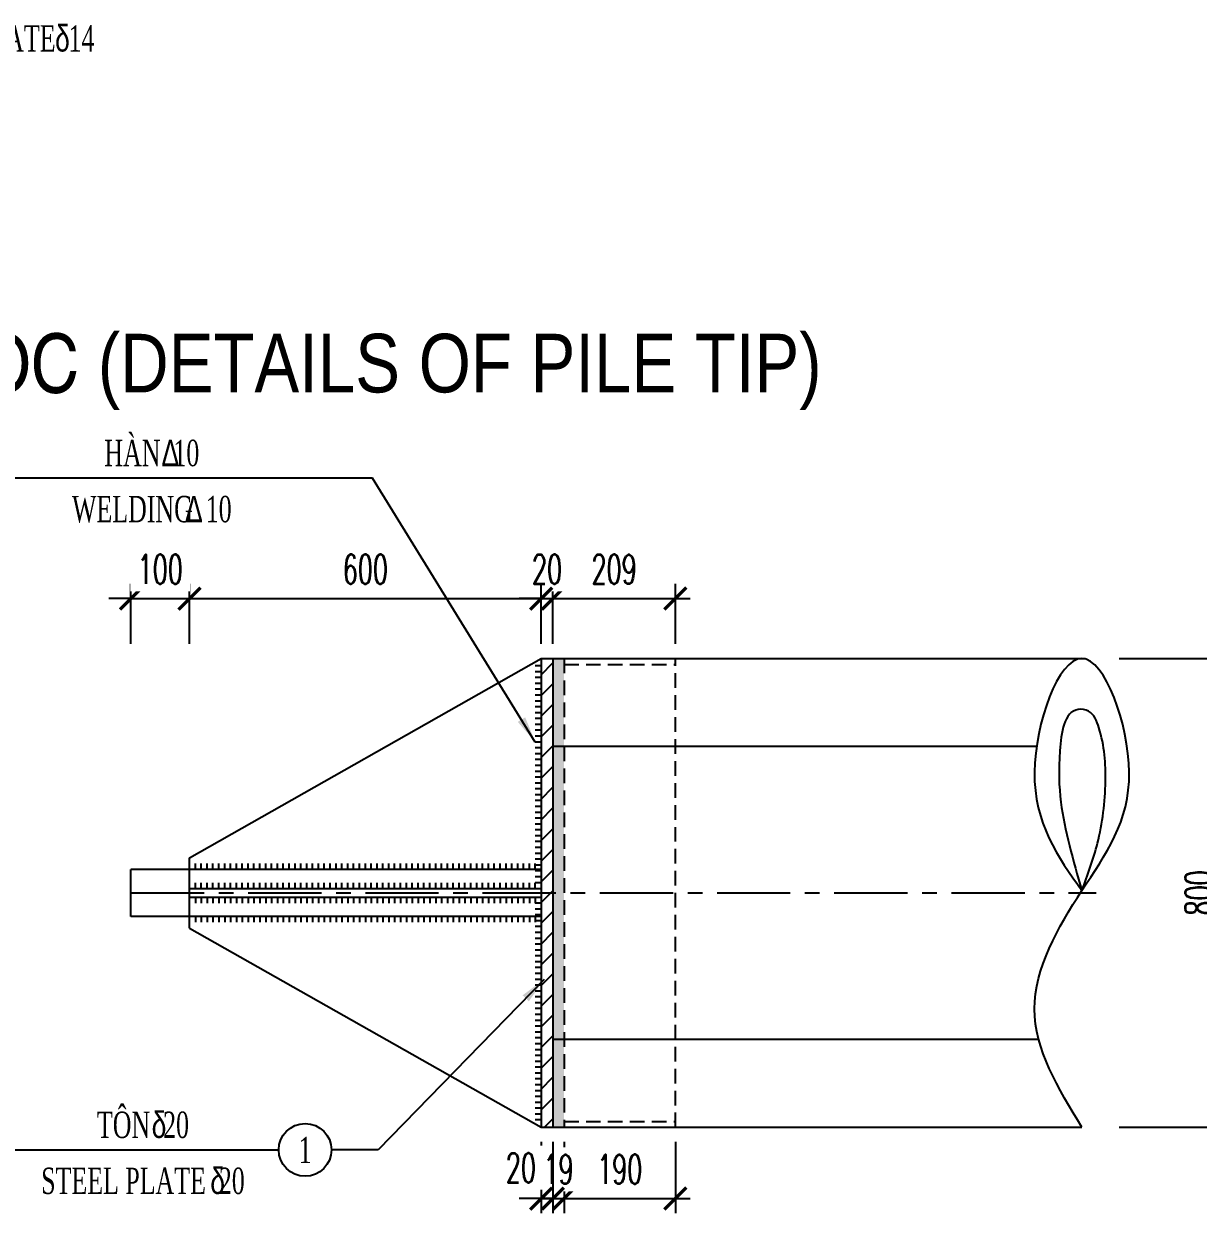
# Model space of a CAD drawing. Extents: x -687 to 808890, y -259 to 107959.
# Drawn here: x 769272 to 771276, y 101396 to 103426 of the extents above; entities that cross this region are included whole.
import ezdxf
from ezdxf.enums import TextEntityAlignment as Align

# ---------------------------------------------------------------- set-up
doc = ezdxf.new("R2010")
doc.units = 0
doc.header["$MEASUREMENT"] = 0
doc.header["$PDMODE"] = 3
doc.linetypes.add('CENTER', pattern=[2, 1.25, -0.25, 0.25, -0.25])
doc.linetypes.add('HIDDEN', pattern=[0.375, 0.25, -0.125])
doc.layers.get('0').update_dxf_attribs({"color": 3, "linetype": 'CONTINUOUS'})
doc.layers.get('DEFPOINTS').update_dxf_attribs({"linetype": 'CONTINUOUS'})
for name, color, linetype in [('Han', 7, 'CONTINUOUS'), ('Hatch', 5, 'CONTINUOUS'), ('Hidden', 4, 'HIDDEN'), ('Kich thuoc', 4, 'CONTINUOUS'), ('Net vang', 2, 'CONTINUOUS'), ('Text', 3, 'CONTINUOUS'), ('Thep dai', 6, 'CONTINUOUS'), ('Tim', 8, 'CENTER')]:
    doc.layers.add(name, color=color, linetype=linetype)
doc.styles.add('Kichthuoc', font='romans.shx', dxfattribs={"width": 0.6})
doc.styles.get("Standard").update_dxf_attribs({"font": 'vntimeh.shx', "width": 0.65})
doc.styles.add('SYMBOL', font='greeks.shx', dxfattribs={"width": 0.8})
doc.styles.add('Ten', font='Vharialn.ttf')
doc.dimstyles.new('Dim 250', dxfattribs={"dimscale": 250, "dimtxt": 0.2, "dimasz": 0.15, "dimexe": 0.1, "dimexo": 0.1, "dimgap": 0.1, "dimtad": 1, "dimdec": 0, "dimlfac": -1, "dimzin": 0, "dimdsep": 46, "dimtxsty": 'Kichthuoc', "dimblk": 'ARCHTICK', "dimcen": 0.1, "dimdle": 0.1, "dimclrd": 4, "dimclre": 4, "dimclrt": 3, "dimadec": 0, "dimazin": 0, "dimtfac": 1, "dimtdec": 0, "dimtix": 1, "dimtmove": 2, "dimatfit": 3, "dimfxl": 1, "dimtfill": 1, "dimtolj": 1, "dimtzin": 0, "dimarcsym": 0})
doc.dimstyles.new('Le 250', dxfattribs={"dimscale": 250, "dimtxt": 0.22, "dimasz": 0.18, "dimexe": 0.1, "dimexo": 0.2, "dimgap": 0.1, "dimtad": 1, "dimdec": 0, "dimzin": 0, "dimdsep": 46, "dimtxsty": 'Kichthuoc', "dimblk": 'ARCHTICK', "dimcen": 0, "dimdle": 0.1, "dimclrd": 2, "dimclre": 2, "dimclrt": 256, "dimadec": 0, "dimazin": 0, "dimtfac": 1, "dimtdec": 0, "dimtix": 1, "dimtmove": 2, "dimatfit": 3, "dimfxl": 1, "dimtolj": 1, "dimtzin": 0, "dimarcsym": 0})
pattern_1 = [(45, (1262.832, -2143.857), (-17.6776695, 17.6776695), [])]

# ---------------------------------------------------------------- blocks, each defined once
blk = doc.blocks.new('_ArchTick')
at = {"color": 0, "linetype": 'ByBlock', "const_width": 0.15}
blk.add_lwpolyline([(-0.5, -0.5), (0.5, 0.5)], dxfattribs=at)
blk = doc.blocks.new('*D26')
at = {"layer": 'DEFPOINTS', "color": 0}
for p in [(771116, 102342.6), (771116, 101542.6), (771328.2, 101542.6)]:
    blk.add_point(p, dxfattribs=at)
at = {"layer": 'Kich thuoc', "color": 4, "lineweight": -2}
for p, q in [((771328.2, 102367.6), (771328.2, 101517.6)), ((771141, 102342.6), (771353.2, 102342.6)), ((771141, 101542.6), (771353.2, 101542.6))]:
    blk.add_line(p, q, dxfattribs=at)
at = {"layer": 'Kich thuoc', "color": 4, "lineweight": -2, "xscale": 37.5, "yscale": 37.5, "zscale": 37.5}
for p, rotation in [((771328.2, 102342.6), 90), ((771328.2, 101542.6), 270)]:
    blk.add_blockref('_ArchTick', p, dxfattribs=dict(at, rotation=rotation))
at = {"layer": 'Kich thuoc', "color": 3, "insert": (771278.2, 101942.6), "char_height": 50, "attachment_point": 5, "rotation": 90, "style": 'Kichthuoc', "bg_fill": 3, "box_fill_scale": 1.25, "bg_fill_color": 9, "bg_fill_true_color": 13158600, "bg_fill_transparency": 11732736}
blk.add_mtext('\\A1;800', dxfattribs=at)
blk = doc.blocks.new('*D27')
at = {"layer": 'DEFPOINTS', "color": 0}
for p in [(770383.6, 102444.9), (770174.6, 102342.6), (770383.6, 102342.6)]:
    blk.add_point(p, dxfattribs=at)
at = {"layer": 'Kich thuoc', "color": 4, "lineweight": -2}
for p, q in [((770174.6, 102367.6), (770174.6, 102469.9)), ((770383.6, 102367.6), (770383.6, 102469.9)), ((770149.6, 102444.9), (770408.6, 102444.9))]:
    blk.add_line(p, q, dxfattribs=at)
at = {"layer": 'Kich thuoc', "color": 4, "lineweight": -2, "xscale": 37.5, "yscale": 37.5, "zscale": 37.5, "rotation": 180}
blk.add_blockref('_ArchTick', (770174.6, 102444.9), dxfattribs=at)
at = {"layer": 'Kich thuoc', "color": 4, "lineweight": -2, "xscale": 37.5, "yscale": 37.5, "zscale": 37.5}
blk.add_blockref('_ArchTick', (770383.6, 102444.9), dxfattribs=at)
at = {"layer": 'Kich thuoc', "color": 3, "insert": (770279.1, 102494.9), "char_height": 50, "attachment_point": 5, "style": 'Kichthuoc', "bg_fill": 3, "box_fill_scale": 1.25, "bg_fill_color": 9, "bg_fill_true_color": 13158600, "bg_fill_transparency": 0}
blk.add_mtext('\\A1;209', dxfattribs=at)
blk = doc.blocks.new('*D28')
at = {"layer": 'DEFPOINTS', "color": 0}
for p in [(770193.6, 101542.6), (770383.6, 101542.6), (770383.6, 101421)]:
    blk.add_point(p, dxfattribs=at)
at = {"layer": 'Kich thuoc', "color": 4, "lineweight": -2}
for p, q in [((770193.6, 101517.6), (770193.6, 101396)), ((770383.6, 101517.6), (770383.6, 101396)), ((770168.6, 101421), (770408.6, 101421))]:
    blk.add_line(p, q, dxfattribs=at)
at = {"layer": 'Kich thuoc', "color": 4, "lineweight": -2, "xscale": 37.5, "yscale": 37.5, "zscale": 37.5, "rotation": 180}
blk.add_blockref('_ArchTick', (770193.6, 101421), dxfattribs=at)
at = {"layer": 'Kich thuoc', "color": 4, "lineweight": -2, "xscale": 37.5, "yscale": 37.5, "zscale": 37.5}
blk.add_blockref('_ArchTick', (770383.6, 101421), dxfattribs=at)
at = {"layer": 'Kich thuoc', "color": 3, "insert": (770288.6, 101471), "char_height": 50, "attachment_point": 5, "style": 'Kichthuoc', "bg_fill": 3, "box_fill_scale": 1.25, "bg_fill_color": 9, "bg_fill_true_color": 13158600, "bg_fill_transparency": 460124}
blk.add_mtext('\\A1;190', dxfattribs=at)
blk = doc.blocks.new('*D29')
at = {"layer": 'DEFPOINTS', "color": 0}
for p in [(770174.6, 101542.6), (770193.6, 101542.6), (770193.6, 101421)]:
    blk.add_point(p, dxfattribs=at)
at = {"layer": 'Kich thuoc', "color": 4, "lineweight": -2}
for p, q in [((770174.6, 101517.6), (770174.6, 101396)), ((770193.6, 101517.6), (770193.6, 101396)), ((770174.6, 101421), (770137.1, 101421)), ((770174.6, 101421), (770193.6, 101421)), ((770193.6, 101421), (770231.1, 101421))]:
    blk.add_line(p, q, dxfattribs=at)
at = {"layer": 'Kich thuoc', "color": 4, "lineweight": -2, "xscale": 37.5, "yscale": 37.5, "zscale": 37.5}
blk.add_blockref('_ArchTick', (770174.6, 101421), dxfattribs=at)
at = {"layer": 'Kich thuoc', "color": 4, "lineweight": -2, "xscale": 37.5, "yscale": 37.5, "zscale": 37.5, "rotation": 180}
blk.add_blockref('_ArchTick', (770193.6, 101421), dxfattribs=at)
at = {"layer": 'Kich thuoc', "color": 3, "insert": (770184.1, 101471), "char_height": 50, "attachment_point": 5, "style": 'Kichthuoc', "bg_fill": 3, "box_fill_scale": 1.25, "bg_fill_color": 9, "bg_fill_true_color": 13158600, "bg_fill_transparency": 11732736}
blk.add_mtext('\\A1;19', dxfattribs=at)
blk = doc.blocks.new('*D30')
at = {"layer": 'DEFPOINTS', "color": 0}
for p in [(770154.6, 101542.6), (770174.6, 101542.6), (770174.6, 101421)]:
    blk.add_point(p, dxfattribs=at)
at = {"layer": 'Kich thuoc', "color": 4, "lineweight": -2}
for p, q in [((770154.6, 101517.6), (770154.6, 101396)), ((770174.6, 101517.6), (770174.6, 101396)), ((770154.6, 101421), (770117.1, 101421)), ((770154.6, 101421), (770174.6, 101421)), ((770174.6, 101421), (770212.1, 101421))]:
    blk.add_line(p, q, dxfattribs=at)
at = {"layer": 'Kich thuoc', "color": 3, "insert": (770120, 101473.5), "char_height": 50, "attachment_point": 5, "style": 'Kichthuoc', "bg_fill": 3, "box_fill_scale": 1.25, "bg_fill_color": 9, "bg_fill_true_color": 13158600, "bg_fill_transparency": 6397200}
blk.add_mtext('\\A1;20', dxfattribs=at)
at = {"layer": 'Kich thuoc', "color": 4, "lineweight": -2, "xscale": 37.5, "yscale": 37.5, "zscale": 37.5}
blk.add_blockref('_ArchTick', (770154.6, 101421), dxfattribs=at)
at = {"layer": 'Kich thuoc', "color": 4, "lineweight": -2, "xscale": 37.5, "yscale": 37.5, "zscale": 37.5, "rotation": 180}
blk.add_blockref('_ArchTick', (770174.6, 101421), dxfattribs=at)
blk = doc.blocks.new('*D31')
at = {"layer": 'DEFPOINTS', "color": 0}
for p in [(770174.6, 102444.9), (770154.6, 102342.6), (770174.6, 102342.6)]:
    blk.add_point(p, dxfattribs=at)
at = {"layer": 'Kich thuoc', "color": 4, "lineweight": -2}
for p, q in [((770154.6, 102367.6), (770154.6, 102469.9)), ((770174.6, 102367.6), (770174.6, 102469.9)), ((770154.6, 102444.9), (770117.1, 102444.9)), ((770154.6, 102444.9), (770174.6, 102444.9)), ((770174.6, 102444.9), (770212.1, 102444.9))]:
    blk.add_line(p, q, dxfattribs=at)
at = {"layer": 'Kich thuoc', "color": 4, "lineweight": -2, "xscale": 37.5, "yscale": 37.5, "zscale": 37.5}
blk.add_blockref('_ArchTick', (770154.6, 102444.9), dxfattribs=at)
at = {"layer": 'Kich thuoc', "color": 4, "lineweight": -2, "xscale": 37.5, "yscale": 37.5, "zscale": 37.5, "rotation": 180}
blk.add_blockref('_ArchTick', (770174.6, 102444.9), dxfattribs=at)
at = {"layer": 'Kich thuoc', "color": 3, "insert": (770164.6, 102494.9), "char_height": 50, "attachment_point": 5, "style": 'Kichthuoc', "bg_fill": 3, "box_fill_scale": 1.25, "bg_fill_color": 9, "bg_fill_true_color": 13158600, "bg_fill_transparency": 6397552}
blk.add_mtext('\\A1;20', dxfattribs=at)
blk = doc.blocks.new('*D32')
at = {"layer": 'DEFPOINTS', "color": 0}
for p in [(770154.6, 102444.9), (769554.6, 102342.6), (770154.6, 102342.6)]:
    blk.add_point(p, dxfattribs=at)
at = {"layer": 'Kich thuoc', "color": 4, "lineweight": -2}
for p, q in [((769554.6, 102367.6), (769554.6, 102469.9)), ((770154.6, 102367.6), (770154.6, 102469.9)), ((769529.6, 102444.9), (770179.6, 102444.9))]:
    blk.add_line(p, q, dxfattribs=at)
at = {"layer": 'Kich thuoc', "color": 4, "lineweight": -2, "xscale": 37.5, "yscale": 37.5, "zscale": 37.5, "rotation": 180}
blk.add_blockref('_ArchTick', (769554.6, 102444.9), dxfattribs=at)
at = {"layer": 'Kich thuoc', "color": 4, "lineweight": -2, "xscale": 37.5, "yscale": 37.5, "zscale": 37.5}
blk.add_blockref('_ArchTick', (770154.6, 102444.9), dxfattribs=at)
at = {"layer": 'Kich thuoc', "color": 3, "insert": (769854.6, 102494.9), "char_height": 50, "attachment_point": 5, "style": 'Kichthuoc', "bg_fill": 3, "box_fill_scale": 1.25, "bg_fill_color": 9, "bg_fill_true_color": 13158600, "bg_fill_transparency": 552844}
blk.add_mtext('\\A1;600', dxfattribs=at)
blk = doc.blocks.new('*D33')
at = {"layer": 'DEFPOINTS', "color": 0}
for p in [(769554.6, 102444.9), (769454.6, 102342.6), (769554.6, 102342.6)]:
    blk.add_point(p, dxfattribs=at)
at = {"layer": 'Kich thuoc', "color": 4, "lineweight": -2}
for p, q in [((769454.6, 102367.6), (769454.6, 102469.9)), ((769554.6, 102367.6), (769554.6, 102469.9)), ((769454.6, 102444.9), (769417.1, 102444.9)), ((769454.6, 102444.9), (769554.6, 102444.9)), ((769554.6, 102444.9), (769592.1, 102444.9))]:
    blk.add_line(p, q, dxfattribs=at)
at = {"layer": 'Kich thuoc', "color": 4, "lineweight": -2, "xscale": 37.5, "yscale": 37.5, "zscale": 37.5}
blk.add_blockref('_ArchTick', (769454.6, 102444.9), dxfattribs=at)
at = {"layer": 'Kich thuoc', "color": 4, "lineweight": -2, "xscale": 37.5, "yscale": 37.5, "zscale": 37.5, "rotation": 180}
blk.add_blockref('_ArchTick', (769554.6, 102444.9), dxfattribs=at)
at = {"layer": 'Kich thuoc', "color": 3, "insert": (769504.6, 102494.9), "char_height": 50, "attachment_point": 5, "style": 'Kichthuoc', "bg_fill": 3, "box_fill_scale": 1.25, "bg_fill_color": 9, "bg_fill_true_color": 13158600, "bg_fill_transparency": 547196}
blk.add_mtext('\\A1;100', dxfattribs=at)

msp = doc.modelspace()

# ---------------------------------------------------------------- linework, layer by layer
msp.add_line((769554.6, 101882.6), (769554.6, 102002.6))
at = {"layer": 'Han'}
for p, q in [((770154.6, 102330.1), (770144.6, 102330.1)), ((770154.6, 102320.1), (770144.6, 102320.1)), ((770154.6, 102310.1), (770144.6, 102310.1)), ((770154.6, 102300.1), (770144.6, 102300.1)), ((770154.6, 102290.1), (770144.6, 102290.1)), ((770154.6, 102280.1), (770144.6, 102280.1)), ((770154.6, 102270.1), (770144.6, 102270.1)), ((770154.6, 102260.1), (770144.6, 102260.1)), ((770154.6, 102250.1), (770144.6, 102250.1)), ((770154.6, 102240.1), (770144.6, 102240.1)), ((770154.6, 102230.1), (770144.6, 102230.1)), ((770154.6, 102220.1), (770144.6, 102220.1)), ((770154.6, 102210.1), (770144.6, 102210.1)), ((770154.6, 102200.1), (770144.6, 102200.1)), ((770154.6, 102190.1), (770144.6, 102190.1)), ((770154.6, 102180.1), (770144.6, 102180.1)), ((770154.6, 102170.1), (770144.6, 102170.1)), ((770154.6, 102160.1), (770144.6, 102160.1)), ((770154.6, 102150.1), (770144.6, 102150.1)), ((770154.6, 102140.1), (770144.6, 102140.1)), ((770154.6, 102130.1), (770144.6, 102130.1)), ((770154.6, 102120.1), (770144.6, 102120.1)), ((770154.6, 102110.1), (770144.6, 102110.1)), ((770154.6, 102100.1), (770144.6, 102100.1)), ((770154.6, 102090.1), (770144.6, 102090.1)), ((770154.6, 102080.1), (770144.6, 102080.1)), ((770154.6, 102070.1), (770144.6, 102070.1)), ((770154.6, 102060.1), (770144.6, 102060.1)), ((770154.6, 102050.1), (770144.6, 102050.1)), ((770154.6, 102040.1), (770144.6, 102040.1)), ((770154.6, 102030.1), (770144.6, 102030.1)), ((770154.6, 102020.1), (770144.6, 102020.1)), ((770154.6, 102010.1), (770144.6, 102010.1)), ((769564.6, 101982.6), (769564.6, 101992.6)), ((769564.6, 101982.6), (769564.6, 101992.6)), ((769574.6, 101982.6), (769574.6, 101992.6)), ((769574.6, 101982.6), (769574.6, 101992.6)), ((769584.6, 101982.6), (769584.6, 101992.6)), ((769594.6, 101982.6), (769594.6, 101992.6)), ((769604.6, 101982.6), (769604.6, 101992.6)), ((769614.6, 101982.6), (769614.6, 101992.6)), ((769624.6, 101982.6), (769624.6, 101992.6)), ((769634.6, 101982.6), (769634.6, 101992.6)), ((769644.6, 101982.6), (769644.6, 101992.6)), ((769654.6, 101982.6), (769654.6, 101992.6)), ((769664.6, 101982.6), (769664.6, 101992.6)), ((769674.6, 101982.6), (769674.6, 101992.6)), ((769684.6, 101982.6), (769684.6, 101992.6)), ((769694.6, 101982.6), (769694.6, 101992.6)), ((769704.6, 101982.6), (769704.6, 101992.6)), ((769714.6, 101982.6), (769714.6, 101992.6)), ((769724.6, 101982.6), (769724.6, 101992.6)), ((769734.6, 101982.6), (769734.6, 101992.6)), ((769744.6, 101982.6), (769744.6, 101992.6)), ((769754.6, 101982.6), (769754.6, 101992.6)), ((769764.6, 101982.6), (769764.6, 101992.6)), ((769774.6, 101982.6), (769774.6, 101992.6)), ((769784.6, 101982.6), (769784.6, 101992.6)), ((769794.6, 101982.6), (769794.6, 101992.6)), ((769804.6, 101982.6), (769804.6, 101992.6)), ((769814.6, 101982.6), (769814.6, 101992.6)), ((769824.6, 101982.6), (769824.6, 101992.6)), ((769834.6, 101982.6), (769834.6, 101992.6)), ((769844.6, 101982.6), (769844.6, 101992.6)), ((769854.6, 101982.6), (769854.6, 101992.6)), ((769864.6, 101982.6), (769864.6, 101992.6)), ((769874.6, 101982.6), (769874.6, 101992.6)), ((769884.6, 101982.6), (769884.6, 101992.6)), ((769894.6, 101982.6), (769894.6, 101992.6)), ((769904.6, 101982.6), (769904.6, 101992.6)), ((769914.6, 101982.6), (769914.6, 101992.6)), ((769924.6, 101982.6), (769924.6, 101992.6)), ((769934.6, 101982.6), (769934.6, 101992.6)), ((769944.6, 101982.6), (769944.6, 101992.6)), ((769954.6, 101982.6), (769954.6, 101992.6)), ((769964.6, 101982.6), (769964.6, 101992.6)), ((769974.6, 101982.6), (769974.6, 101992.6)), ((769984.6, 101982.6), (769984.6, 101992.6)), ((769994.6, 101982.6), (769994.6, 101992.6)), ((770004.6, 101982.6), (770004.6, 101992.6)), ((770014.6, 101982.6), (770014.6, 101992.6)), ((770024.6, 101982.6), (770024.6, 101992.6)), ((770034.6, 101982.6), (770034.6, 101992.6)), ((770044.6, 101982.6), (770044.6, 101992.6)), ((770054.6, 101982.6), (770054.6, 101992.6)), ((770064.6, 101982.6), (770064.6, 101992.6)), ((770074.6, 101982.6), (770074.6, 101992.6)), ((770084.6, 101982.6), (770084.6, 101992.6)), ((770094.6, 101982.6), (770094.6, 101992.6)), ((770104.6, 101982.6), (770104.6, 101992.6)), ((770114.6, 101982.6), (770114.6, 101992.6)), ((770124.6, 101982.6), (770124.6, 101992.6)), ((770134.6, 101982.6), (770134.6, 101992.6)), ((770154.6, 102000.1), (770144.6, 102000.1)), ((770144.6, 101982.6), (770144.6, 101992.6)), ((770154.6, 101990.1), (770144.6, 101990.1)), ((770154.6, 101980.1), (770144.6, 101980.1)), ((770154.6, 101970.1), (770144.6, 101970.1)), ((769564.6, 101950.1), (769564.6, 101960.1)), ((769564.6, 101950.1), (769564.6, 101960.1)), ((769574.6, 101950.1), (769574.6, 101960.1)), ((769574.6, 101950.1), (769574.6, 101960.1)), ((769584.6, 101950.1), (769584.6, 101960.1)), ((769594.6, 101950.1), (769594.6, 101960.1)), ((769604.6, 101950.1), (769604.6, 101960.1)), ((769614.6, 101950.1), (769614.6, 101960.1)), ((769624.6, 101950.1), (769624.6, 101960.1)), ((769634.6, 101950.1), (769634.6, 101960.1)), ((769644.6, 101950.1), (769644.6, 101960.1)), ((769654.6, 101950.1), (769654.6, 101960.1)), ((769664.6, 101950.1), (769664.6, 101960.1)), ((769674.6, 101950.1), (769674.6, 101960.1)), ((769684.6, 101950.1), (769684.6, 101960.1)), ((769694.6, 101950.1), (769694.6, 101960.1)), ((769704.6, 101950.1), (769704.6, 101960.1)), ((769714.6, 101950.1), (769714.6, 101960.1)), ((769724.6, 101950.1), (769724.6, 101960.1)), ((769734.6, 101950.1), (769734.6, 101960.1)), ((769744.6, 101950.1), (769744.6, 101960.1)), ((769754.6, 101950.1), (769754.6, 101960.1)), ((769764.6, 101950.1), (769764.6, 101960.1)), ((769774.6, 101950.1), (769774.6, 101960.1)), ((769784.6, 101950.1), (769784.6, 101960.1)), ((769794.6, 101950.1), (769794.6, 101960.1)), ((769804.6, 101950.1), (769804.6, 101960.1)), ((769814.6, 101950.1), (769814.6, 101960.1)), ((769824.6, 101950.1), (769824.6, 101960.1)), ((769834.6, 101950.1), (769834.6, 101960.1)), ((769844.6, 101950.1), (769844.6, 101960.1)), ((769854.6, 101950.1), (769854.6, 101960.1)), ((769864.6, 101950.1), (769864.6, 101960.1)), ((769874.6, 101950.1), (769874.6, 101960.1)), ((769884.6, 101950.1), (769884.6, 101960.1)), ((769894.6, 101950.1), (769894.6, 101960.1)), ((769904.6, 101950.1), (769904.6, 101960.1)), ((769914.6, 101950.1), (769914.6, 101960.1)), ((769924.6, 101950.1), (769924.6, 101960.1)), ((769934.6, 101950.1), (769934.6, 101960.1)), ((769944.6, 101950.1), (769944.6, 101960.1)), ((769954.6, 101950.1), (769954.6, 101960.1)), ((769964.6, 101950.1), (769964.6, 101960.1)), ((769974.6, 101950.1), (769974.6, 101960.1)), ((769984.6, 101950.1), (769984.6, 101960.1)), ((769994.6, 101950.1), (769994.6, 101960.1)), ((770004.6, 101950.1), (770004.6, 101960.1)), ((770014.6, 101950.1), (770014.6, 101960.1)), ((770024.6, 101950.1), (770024.6, 101960.1)), ((770034.6, 101950.1), (770034.6, 101960.1)), ((770044.6, 101950.1), (770044.6, 101960.1)), ((770054.6, 101950.1), (770054.6, 101960.1)), ((770064.6, 101950.1), (770064.6, 101960.1)), ((770074.6, 101950.1), (770074.6, 101960.1)), ((770084.6, 101950.1), (770084.6, 101960.1)), ((770094.6, 101950.1), (770094.6, 101960.1)), ((770104.6, 101950.1), (770104.6, 101960.1)), ((770114.6, 101950.1), (770114.6, 101960.1)), ((770124.6, 101950.1), (770124.6, 101960.1)), ((770134.6, 101950.1), (770134.6, 101960.1)), ((770154.6, 101960.1), (770144.6, 101960.1)), ((770144.6, 101950.1), (770144.6, 101960.1)), ((769564.6, 101935.1), (769564.6, 101925.1)), ((769564.6, 101935.1), (769564.6, 101925.1)), ((769574.6, 101935.1), (769574.6, 101925.1)), ((769574.6, 101935.1), (769574.6, 101925.1)), ((769584.6, 101935.1), (769584.6, 101925.1)), ((769594.6, 101935.1), (769594.6, 101925.1)), ((769604.6, 101935.1), (769604.6, 101925.1)), ((769614.6, 101935.1), (769614.6, 101925.1)), ((769624.6, 101935.1), (769624.6, 101925.1)), ((769634.6, 101935.1), (769634.6, 101925.1)), ((769644.6, 101935.1), (769644.6, 101925.1)), ((769654.6, 101935.1), (769654.6, 101925.1)), ((769664.6, 101935.1), (769664.6, 101925.1)), ((769674.6, 101935.1), (769674.6, 101925.1)), ((769684.6, 101935.1), (769684.6, 101925.1)), ((769694.6, 101935.1), (769694.6, 101925.1)), ((769704.6, 101935.1), (769704.6, 101925.1)), ((769714.6, 101935.1), (769714.6, 101925.1)), ((769724.6, 101935.1), (769724.6, 101925.1)), ((769734.6, 101935.1), (769734.6, 101925.1)), ((769744.6, 101935.1), (769744.6, 101925.1)), ((769754.6, 101935.1), (769754.6, 101925.1)), ((769764.6, 101935.1), (769764.6, 101925.1)), ((769774.6, 101935.1), (769774.6, 101925.1)), ((769784.6, 101935.1), (769784.6, 101925.1)), ((769794.6, 101935.1), (769794.6, 101925.1)), ((769804.6, 101935.1), (769804.6, 101925.1)), ((769814.6, 101935.1), (769814.6, 101925.1)), ((769824.6, 101935.1), (769824.6, 101925.1)), ((769834.6, 101935.1), (769834.6, 101925.1)), ((769844.6, 101935.1), (769844.6, 101925.1)), ((769854.6, 101935.1), (769854.6, 101925.1)), ((769864.6, 101935.1), (769864.6, 101925.1)), ((769874.6, 101935.1), (769874.6, 101925.1)), ((769884.6, 101935.1), (769884.6, 101925.1)), ((769894.6, 101935.1), (769894.6, 101925.1)), ((769904.6, 101935.1), (769904.6, 101925.1)), ((769914.6, 101935.1), (769914.6, 101925.1)), ((769924.6, 101935.1), (769924.6, 101925.1)), ((769934.6, 101935.1), (769934.6, 101925.1)), ((769944.6, 101935.1), (769944.6, 101925.1)), ((769954.6, 101935.1), (769954.6, 101925.1)), ((769964.6, 101935.1), (769964.6, 101925.1)), ((769974.6, 101935.1), (769974.6, 101925.1)), ((769984.6, 101935.1), (769984.6, 101925.1)), ((769994.6, 101935.1), (769994.6, 101925.1)), ((770004.6, 101935.1), (770004.6, 101925.1)), ((770014.6, 101935.1), (770014.6, 101925.1)), ((770024.6, 101935.1), (770024.6, 101925.1)), ((770034.6, 101935.1), (770034.6, 101925.1)), ((770044.6, 101935.1), (770044.6, 101925.1)), ((770054.6, 101935.1), (770054.6, 101925.1)), ((770064.6, 101935.1), (770064.6, 101925.1)), ((770074.6, 101935.1), (770074.6, 101925.1)), ((770084.6, 101935.1), (770084.6, 101925.1)), ((770094.6, 101935.1), (770094.6, 101925.1)), ((770104.6, 101935.1), (770104.6, 101925.1)), ((770114.6, 101935.1), (770114.6, 101925.1)), ((770124.6, 101935.1), (770124.6, 101925.1)), ((770134.6, 101935.1), (770134.6, 101925.1)), ((770144.6, 101935.1), (770144.6, 101925.1)), ((770154.6, 101925.1), (770144.6, 101925.1)), ((769564.6, 101902.6), (769564.6, 101892.6)), ((769564.6, 101902.6), (769564.6, 101892.6)), ((769574.6, 101902.6), (769574.6, 101892.6)), ((769574.6, 101902.6), (769574.6, 101892.6)), ((769584.6, 101902.6), (769584.6, 101892.6)), ((769594.6, 101902.6), (769594.6, 101892.6)), ((769604.6, 101902.6), (769604.6, 101892.6)), ((769614.6, 101902.6), (769614.6, 101892.6)), ((769624.6, 101902.6), (769624.6, 101892.6)), ((769634.6, 101902.6), (769634.6, 101892.6)), ((769644.6, 101902.6), (769644.6, 101892.6)), ((769654.6, 101902.6), (769654.6, 101892.6)), ((769664.6, 101902.6), (769664.6, 101892.6)), ((769674.6, 101902.6), (769674.6, 101892.6)), ((769684.6, 101902.6), (769684.6, 101892.6)), ((769694.6, 101902.6), (769694.6, 101892.6)), ((769704.6, 101902.6), (769704.6, 101892.6)), ((769714.6, 101902.6), (769714.6, 101892.6)), ((769724.6, 101902.6), (769724.6, 101892.6)), ((769734.6, 101902.6), (769734.6, 101892.6)), ((769744.6, 101902.6), (769744.6, 101892.6)), ((769754.6, 101902.6), (769754.6, 101892.6)), ((769764.6, 101902.6), (769764.6, 101892.6)), ((769774.6, 101902.6), (769774.6, 101892.6)), ((769784.6, 101902.6), (769784.6, 101892.6)), ((769794.6, 101902.6), (769794.6, 101892.6)), ((769804.6, 101902.6), (769804.6, 101892.6)), ((769814.6, 101902.6), (769814.6, 101892.6)), ((769824.6, 101902.6), (769824.6, 101892.6)), ((769834.6, 101902.6), (769834.6, 101892.6)), ((769844.6, 101902.6), (769844.6, 101892.6)), ((769854.6, 101902.6), (769854.6, 101892.6)), ((769864.6, 101902.6), (769864.6, 101892.6)), ((769874.6, 101902.6), (769874.6, 101892.6)), ((769884.6, 101902.6), (769884.6, 101892.6)), ((769894.6, 101902.6), (769894.6, 101892.6)), ((769904.6, 101902.6), (769904.6, 101892.6)), ((769914.6, 101902.6), (769914.6, 101892.6)), ((769924.6, 101902.6), (769924.6, 101892.6)), ((769934.6, 101902.6), (769934.6, 101892.6)), ((769944.6, 101902.6), (769944.6, 101892.6)), ((769954.6, 101902.6), (769954.6, 101892.6)), ((769964.6, 101902.6), (769964.6, 101892.6)), ((769974.6, 101902.6), (769974.6, 101892.6)), ((769984.6, 101902.6), (769984.6, 101892.6)), ((769994.6, 101902.6), (769994.6, 101892.6)), ((770004.6, 101902.6), (770004.6, 101892.6)), ((770014.6, 101902.6), (770014.6, 101892.6)), ((770024.6, 101902.6), (770024.6, 101892.6)), ((770034.6, 101902.6), (770034.6, 101892.6)), ((770044.6, 101902.6), (770044.6, 101892.6)), ((770054.6, 101902.6), (770054.6, 101892.6)), ((770064.6, 101902.6), (770064.6, 101892.6)), ((770074.6, 101902.6), (770074.6, 101892.6)), ((770084.6, 101902.6), (770084.6, 101892.6)), ((770094.6, 101902.6), (770094.6, 101892.6)), ((770104.6, 101902.6), (770104.6, 101892.6)), ((770114.6, 101902.6), (770114.6, 101892.6)), ((770124.6, 101902.6), (770124.6, 101892.6)), ((770134.6, 101902.6), (770134.6, 101892.6)), ((770154.6, 101915.1), (770144.6, 101915.1)), ((770154.6, 101905.1), (770144.6, 101905.1)), ((770144.6, 101902.6), (770144.6, 101892.6)), ((770154.6, 101895.1), (770144.6, 101895.1)), ((770154.6, 101885.1), (770144.6, 101885.1)), ((770154.6, 101875.1), (770144.6, 101875.1)), ((770154.6, 101865.1), (770144.6, 101865.1)), ((770154.6, 101855.1), (770144.6, 101855.1)), ((770154.6, 101845.1), (770144.6, 101845.1)), ((770154.6, 101835.1), (770144.6, 101835.1)), ((770154.6, 101825.1), (770144.6, 101825.1)), ((770154.6, 101815.1), (770144.6, 101815.1)), ((770154.6, 101805.1), (770144.6, 101805.1)), ((770154.6, 101795.1), (770144.6, 101795.1)), ((770154.6, 101785.1), (770144.6, 101785.1)), ((770154.6, 101775.1), (770144.6, 101775.1)), ((770154.6, 101765.1), (770144.6, 101765.1)), ((770154.6, 101755.1), (770144.6, 101755.1)), ((770154.6, 101745.1), (770144.6, 101745.1)), ((770154.6, 101735.1), (770144.6, 101735.1)), ((770154.6, 101725.1), (770144.6, 101725.1)), ((770154.6, 101715.1), (770144.6, 101715.1)), ((770154.6, 101705.1), (770144.6, 101705.1)), ((770154.6, 101695.1), (770144.6, 101695.1)), ((770154.6, 101685.1), (770144.6, 101685.1)), ((770154.6, 101675.1), (770144.6, 101675.1)), ((770154.6, 101665.1), (770144.6, 101665.1)), ((770154.6, 101655.1), (770144.6, 101655.1)), ((770154.6, 101645.1), (770144.6, 101645.1)), ((770154.6, 101635.1), (770144.6, 101635.1)), ((770154.6, 101625.1), (770144.6, 101625.1)), ((770154.6, 101615.1), (770144.6, 101615.1)), ((770154.6, 101605.1), (770144.6, 101605.1)), ((770154.6, 101595.1), (770144.6, 101595.1)), ((770154.6, 101585.1), (770144.6, 101585.1)), ((770154.6, 101575.1), (770144.6, 101575.1)), ((770154.6, 101565.1), (770144.6, 101565.1)), ((770154.6, 101555.1), (770144.6, 101555.1))]:
    msp.add_line(p, q, dxfattribs=at)
at = {"layer": 'Hatch', "color": 9}
for p, q in [((770999.9, 102192.6), (770174.6, 102192.6)), ((771003.5, 101692.6), (770174.6, 101692.6))]:
    msp.add_line(p, q, dxfattribs=at)
at = {"layer": 'Kich thuoc', "color": 2}
msp.add_line((769866.9, 102650.5), (769235.3, 102650.5), dxfattribs=at)
at = {"layer": 'Kich thuoc'}
for p, q in [((769554.6, 101935.1), (769554.6, 101950.1)), ((769554.6, 101950.1), (770154.6, 101950.1)), ((769554.6, 101935.1), (770154.6, 101935.1))]:
    msp.add_line(p, q, dxfattribs=at)
at = {"layer": 'Text'}
msp.add_circle((769751.8, 101504.1), 45, dxfattribs=at)
at = {"layer": 'Thep dai'}
for p, q in [((770154.6, 101982.6), (769454.6, 101982.6)), ((769454.6, 101902.6), (769454.6, 101982.6)), ((770154.6, 101902.6), (769454.6, 101902.6))]:
    msp.add_line(p, q, dxfattribs=at)
at = {"layer": 'Tim', "ltscale": 100}
msp.add_line((769454.6, 101942.6), (771101.4, 101942.6), dxfattribs=at)

# ---------------------------------------------------------------- texts
at = {"layer": 'Text', "width": 0.65}
for s, p in [('steel plate  14', (769218.7, 103378.5)), ('hµn  10', (769490.3, 102670.9)), ('welding  10', (769490.3, 102575.2)), ('t«n  20', (769475.2, 101524.4)), ('steel plate  20', (769475.2, 101428.8))]:
    msp.add_text(s, height=45, dxfattribs=at).set_placement(p, align=Align.CENTER)
at = {"layer": 'Text', "style": 'SYMBOL', "width": 0.75}
for s, p in [('d', (769325.2, 103378.5)), ('D', (769506.8, 102670.9)), ('D', (769546.9, 102575.2)), ('d', (769490, 101524.4)), ('d', (769590, 101428.8))]:
    msp.add_text(s, height=45, dxfattribs=at).set_placement(p)
at = {"layer": 'Text', "color": 3, "style": 'Ten'}
msp.add_text('Chi tiÕt mòi cäc (details of pile tip)', height=100, dxfattribs=at).set_placement((769497.9, 102796.8), align=Align.CENTER)
at = {"layer": 'Text', "width": 0.65}
msp.add_text('1', height=45, dxfattribs=at).set_placement((769751.8, 101504.1), align=Align.MIDDLE)

# ---------------------------------------------------------------- dimensions: what is measured, and where the dimension line sits
at = {"layer": 'Kich thuoc'}
dim = msp.add_linear_dim(base=(771328.2, 101542.6), p1=(771116, 102342.6), p2=(771116, 101542.6), angle=90, dimstyle='Dim 250', dxfattribs=at)
dim.commit()
dim.dimension.update_dxf_attribs({"geometry": '*D26', "text_midpoint": (771278.2, 101942.6)})

# ---------------------------------------------------------------- leaders
for points, override in [([(770144.6, 102200.1), (769866.9, 102650.5)], {"dimtad": 0}), ([(770159.6, 101795), (769876.6, 101504.1), (769796.8, 101504.1)], {"dimgap": 0.1, "dimtad": 0}), ([(769094.8, 101674.8), (769191.6, 101504.1), (769706.8, 101504.1)], {"dimgap": 0.1, "dimtad": 0})]:
    msp.add_leader(points, dimstyle='Le 250', override=override, dxfattribs=at)

# ---------------------------------------------------------------- next in the draw order: linework, layer by layer
at = {"layer": 'Net vang'}
for points, knots in [([(771077.1, 101542.6), (771036.7, 101609.2), (770956, 101742.5), (771076.7, 101954.8), (771198.5, 102115.7), (771076.8, 102453.6), (770955.9, 102117.6), (771036.2, 102004.2), (771077.1, 101946.5)], [0, 0, 0, 0, 217.550511, 435.101022, 652.651533, 862.881742, 1073.007423, 1290.557934, 1290.557934, 1290.557934, 1290.557934]), ([(771077.1, 101946.5), (771062.3, 101998.1), (771039.2, 102078.7), (771036.5, 102173.8), (771047.6, 102260.7), (771095.7, 102253.7), (771115.2, 102203.8), (771120.5, 102129.1), (771109.2, 102033), (771087, 101973.1), (771077.1, 101946.5)], [0, 0, 0, 0, 155.255889, 243.008911, 319.962243, 337.767249, 370.835349, 463.424431, 569.804282, 654.888435, 654.888435, 654.888435, 654.888435])]:
    msp.add_open_spline(points, degree=3, knots=knots, dxfattribs=at)

# ---------------------------------------------------------------- next in the draw order: dimensions: what is measured, and where the dimension line sits
at = {"layer": 'Kich thuoc'}
for base, p1, p2, picture, middle in [((770383.6, 102444.9), (770174.6, 102342.6), (770383.6, 102342.6), '*D27', (770279.1, 102494.9)), ((770383.6, 101421), (770193.6, 101542.6), (770383.6, 101542.6), '*D28', (770288.6, 101471))]:
    dim = msp.add_linear_dim(base=base, p1=p1, p2=p2, dimstyle='Dim 250', dxfattribs=at)
    dim.commit()
    dim.dimension.update_dxf_attribs({"geometry": picture, "text_midpoint": middle})

# ---------------------------------------------------------------- next in the draw order: linework, layer by layer
msp.add_line((770154.6, 102342.6), (771083.4, 102342.6))
at = {"layer": 'Hidden', "ltscale": 100}
for p, q in [((770193.6, 102332.6), (770383.6, 102332.6)), ((770383.6, 101542.6), (770383.6, 102342.6))]:
    msp.add_line(p, q, dxfattribs=at)

# ---------------------------------------------------------------- next in the draw order: dimensions: what is measured, and where the dimension line sits
at = {"layer": 'Kich thuoc'}
dim = msp.add_linear_dim(base=(770193.6, 101421), p1=(770174.6, 101542.6), p2=(770193.6, 101542.6), dimstyle='Dim 250', dxfattribs=at)
dim.commit()
dim.dimension.update_dxf_attribs({"geometry": '*D29', "text_midpoint": (770184.1, 101471)})

# ---------------------------------------------------------------- next in the draw order: dimensions: what is measured, and where the dimension line sits
dim = msp.add_linear_dim(base=(770174.6, 101421), p1=(770154.6, 101542.6), p2=(770174.6, 101542.6), dimstyle='Dim 250', dxfattribs=at)
dim.commit()
dim.dimension.update_dxf_attribs({"geometry": '*D30', "text_midpoint": (770120, 101473.5), "dimtype": 160})

# ---------------------------------------------------------------- next in the draw order: hatches: boundary and pattern name
at = {"layer": 'Hatch'}
h = msp.add_hatch(dxfattribs=at)
h.set_pattern_fill('ANSI31', color=256, scale=200, style=0)
h.set_pattern_definition(pattern_1)
h.paths.add_polyline_path([(770174.6, 101942.6), (770154.6, 101942.6), (770154.6, 101542.6), (770174.6, 101542.6)])
h = msp.add_hatch(color=7, dxfattribs=at)
h.paths.add_polyline_path([(770193.6, 101942.6), (770174.6, 101942.6), (770174.6, 101692.6), (770193.6, 101692.6)])
h.paths.add_polyline_path([(770193.6, 101692.6), (770174.6, 101692.6), (770174.6, 101542.6), (770193.6, 101542.6)])

# ---------------------------------------------------------------- next in the draw order: linework, layer by layer
for p, q in [((769554.6, 101882.6), (770154.6, 101542.6)), ((770154.6, 101542.6), (771077.1, 101542.6))]:
    msp.add_line(p, q)
at = {"layer": 'Hidden', "ltscale": 100}
for p, q in [((770193.6, 102342.6), (770193.6, 101542.6)), ((770193.6, 101552.6), (770383.6, 101552.6))]:
    msp.add_line(p, q, dxfattribs=at)

# ---------------------------------------------------------------- next in the draw order: dimensions: what is measured, and where the dimension line sits
at = {"layer": 'Kich thuoc'}
dim = msp.add_linear_dim(base=(770174.6, 102444.9), p1=(770154.6, 102342.6), p2=(770174.6, 102342.6), dimstyle='Dim 250', dxfattribs=at)
dim.commit()
dim.dimension.update_dxf_attribs({"geometry": '*D31', "text_midpoint": (770164.6, 102494.9)})

# ---------------------------------------------------------------- next in the draw order: linework, layer by layer
for p, q in [((769554.6, 102002.6), (770154.6, 102342.6)), ((770154.6, 102342.6), (770154.6, 101542.6)), ((770174.6, 102342.6), (770174.6, 101542.6))]:
    msp.add_line(p, q)

# ---------------------------------------------------------------- next in the draw order: dimensions: what is measured, and where the dimension line sits
dim = msp.add_linear_dim(base=(770154.6, 102444.9), p1=(769554.6, 102342.6), p2=(770154.6, 102342.6), dimstyle='Dim 250', dxfattribs=at)
dim.commit()
dim.dimension.update_dxf_attribs({"geometry": '*D32', "text_midpoint": (769854.6, 102494.9)})

# ---------------------------------------------------------------- next in the draw order: hatches: boundary and pattern name
at = {"layer": 'Hatch'}
h = msp.add_hatch(dxfattribs=at)
h.set_pattern_fill('ANSI31', color=256, scale=200, style=0)
h.set_pattern_definition(pattern_1)
h.paths.add_polyline_path([(770174.6, 102342.6), (770154.6, 102342.6), (770154.6, 101942.6), (770174.6, 101942.6)])
h = msp.add_hatch(color=7, dxfattribs=at)
h.paths.add_polyline_path([(770193.6, 102342.6), (770174.6, 102342.6), (770174.6, 102192.6), (770193.6, 102192.6)])
h.paths.add_polyline_path([(770193.6, 102192.6), (770174.6, 102192.6), (770174.6, 101942.6), (770193.6, 101942.6)])

# ---------------------------------------------------------------- next in the draw order: dimensions: what is measured, and where the dimension line sits
at = {"layer": 'Kich thuoc'}
dim = msp.add_linear_dim(base=(769554.6, 102444.9), p1=(769454.6, 102342.6), p2=(769554.6, 102342.6), dimstyle='Dim 250', dxfattribs=at)
dim.commit()
dim.dimension.update_dxf_attribs({"geometry": '*D33', "text_midpoint": (769504.6, 102494.9)})

doc.saveas('drawing.dxf')
